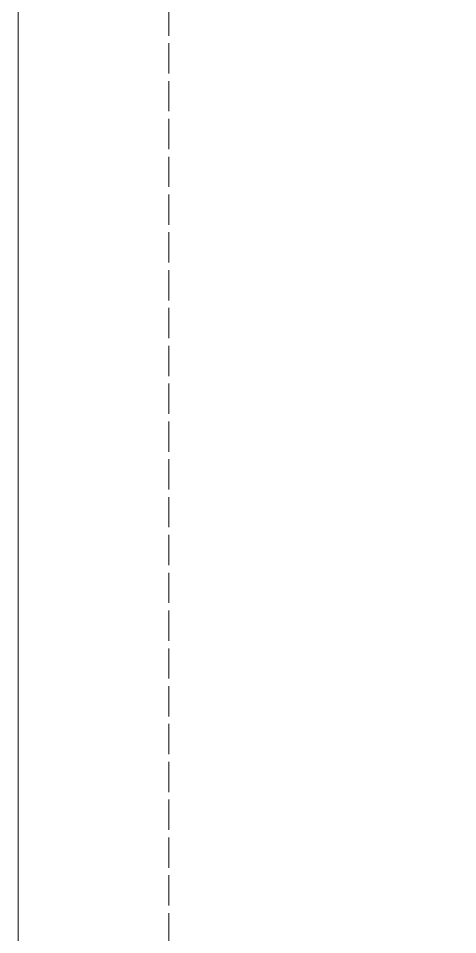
# Model space of a CAD drawing. Header units: millimetres. Extents: x -576 to 4430, y -1196 to 2690.
# Drawn here: x 1820 to 1863.6, y -695.1 to -604.3 of the extents above; entities that cross this region are included whole.
import ezdxf

# ---------------------------------------------------------------- set-up
doc = ezdxf.new("R2010")
doc.units = ezdxf.units.MM
doc.header["$LTSCALE"] = 0.25
doc.header["$MEASUREMENT"] = 0
doc.linetypes.add('ACAD_ISO02W100', pattern=[15, 12, -3])
doc.layers.get('0').update_dxf_attribs({"lineweight": 5})
doc.layers.add('02_Block Frame', color=7, linetype='Continuous', lineweight=5, true_color=0xe2001a, plot=False)

# ---------------------------------------------------------------- blocks, each defined once
blk = doc.blocks.new('PAGE pari')
at = {"layer": '02_Block Frame'}
blk.add_lwpolyline([(0, 0), (0, 297), (210, 297), (210, 0)], close=True, dxfattribs=at)
at = {"layer": '02_Block Frame', "linetype": 'ACAD_ISO02W100'}
blk.add_lwpolyline([(14.93380267469274, 14.99999999998602), (14.93380267469456, 281.999999999986), (191.9338026746927, 281.999999999986), (191.9338026746927, 14.99999999998602)], close=True, dxfattribs=at)

msp = doc.modelspace()

# ---------------------------------------------------------------- block references
msp.add_blockref('PAGE pari', (1819.999999999999, -785.9999999999966))

doc.saveas('drawing.dxf')
